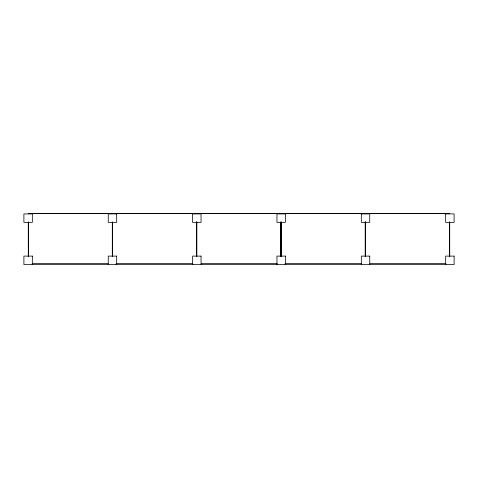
<?xml version="1.0" encoding="UTF-8"?>
<svg xmlns="http://www.w3.org/2000/svg" width="478" height="478" viewBox="0 0 478 478"><rect width="100%" height="100%" fill="white"/><g stroke="black" fill="none" stroke-linecap="round" stroke-linejoin="round"><path stroke-width="0.72" d="M112.641 213.463L112.3 213.463M32.337 213.923L23.9 213.923L23.9 222.36L32.337 222.36L32.337 213.612M192.604 213.923L201.041 213.923L201.041 222.36L192.604 222.36L192.604 213.612M361.314 213.923L369.745 213.923L369.745 222.36L361.314 222.36L361.314 213.612M445.663 213.923L454.1 213.923L454.1 222.36L445.663 222.36L445.663 213.612M32.181 263.928L107.998 263.928M116.196 263.928L192.759 263.928M201.256 263.928L277.144 263.928M284.906 263.928L361.464 263.928M370.002 263.928L445.819 263.928M32.02 264.077L108.159 264.077M116.034 264.077L192.921 264.077M201.136 264.077L277.276 264.077M285.486 264.077L361.631 264.077M369.841 264.077L445.98 264.077M449.714 222.395L449.714 256.632M449.535 221.75L449.535 256.525M365.539 221.75L365.539 256.525M365.359 222.395L365.359 256.632M365.18 221.75L365.18 256.525M281.189 221.75L281.189 256.525M281.01 222.395L281.01 256.632M280.831 221.75L280.831 256.525M196.834 221.75L196.834 256.525M196.655 222.395L196.655 256.632M196.476 221.75L196.476 256.525M112.641 222.395L112.641 256.632M112.461 221.75L112.479 256.525M112.3 222.395L112.3 256.632M28.465 221.75L28.465 256.525M28.286 222.395L28.286 256.632M196.655 213.463L28.286 213.463L449.714 213.463L196.655 213.463M116.686 213.923L108.255 213.923L108.255 222.36L116.686 222.36L116.686 213.923M285.396 213.923L276.959 213.923L276.959 222.36L285.396 222.36L285.396 213.923M32.337 256.1L23.9 256.1L23.9 264.537L32.337 264.537L32.337 256.1M116.686 256.1L108.255 256.1L108.255 264.537L116.686 264.537L116.686 256.1M201.041 256.1L192.604 256.1L192.604 264.537L201.041 264.537L201.041 256.1M285.396 256.1L276.959 256.1L276.959 264.537L285.396 264.537L285.396 256.1M369.745 256.1L361.314 256.1L361.314 264.537L369.745 264.537L369.745 256.1M454.1 256.1L445.663 256.1L445.663 264.537L454.1 264.537L454.1 256.1"/></g></svg>
